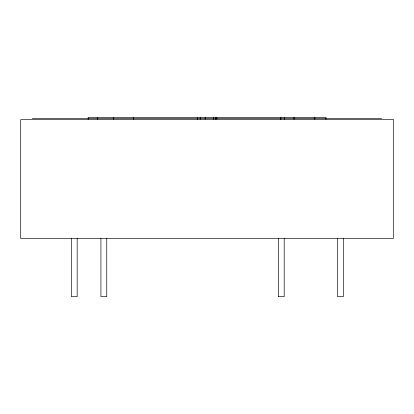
<?xml version="1.0" encoding="UTF-8"?>
<svg xmlns="http://www.w3.org/2000/svg" width="414" height="414" viewBox="0 0 414 414"><rect width="100%" height="100%" fill="white"/><g stroke="black" fill="none" stroke-linecap="round" stroke-linejoin="round"><path stroke-width="0.62" d="M32.344 118.621L381.656 118.621M278.384 296.657L284.19 296.657L284.195 238.438M343.346 238.438L343.346 296.657L337.534 296.657L337.524 238.438M325.937 119.284L325.937 117.343L88.177 117.343L88.177 119.284M314.821 117.343L314.821 119.284M294.028 117.343L294.028 119.284M284.537 117.343L284.537 119.284M280.873 117.343L280.873 119.284M280.656 117.343L280.656 119.284M278.374 238.438L278.374 296.657M216.832 117.343L216.832 119.284M215.658 117.343L215.658 119.284M213.381 117.343L213.381 119.284M205.189 117.343L205.189 119.284M200.226 117.343L200.226 119.284M197.644 117.343L197.644 119.284M197.426 117.343L197.426 119.284M133.603 117.343L133.603 119.284M113.307 117.343L113.307 119.284M106.75 238.438L106.75 296.657L100.933 296.657L100.928 238.438M97.663 117.343L97.663 119.284M77.17 238.438L77.17 296.657L71.358 296.657L71.353 238.438M393.3 119.672L20.7 119.672L20.7 238.438L393.3 238.438L393.3 119.672"/></g></svg>
